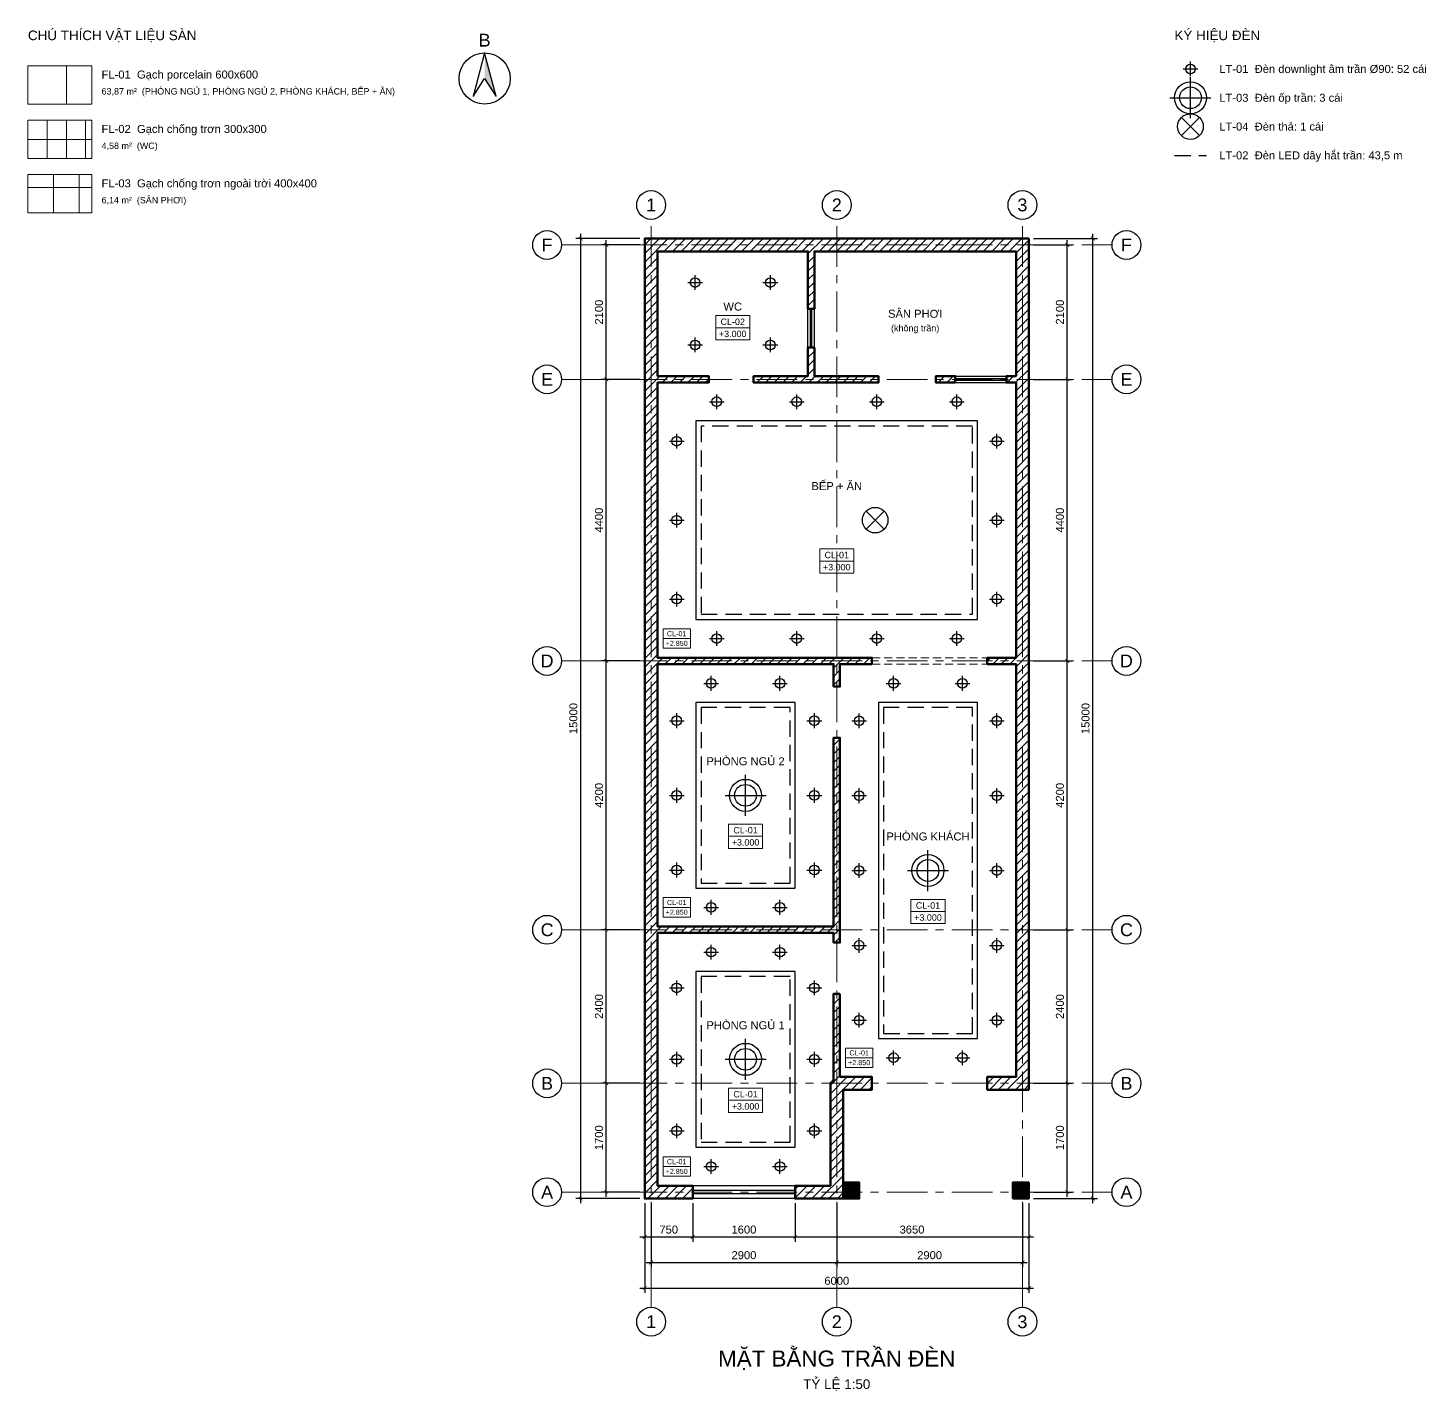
# Model space of a CAD drawing. Header units: millimetres. Extents: x -3500 to 198005, y -63125 to 18900.
# Drawn here: x 101313 to 123152, y -3008 to 18291 of the extents above; entities that cross this region are included whole.
import ezdxf
from ezdxf.enums import TextEntityAlignment as Align

# ---------------------------------------------------------------- set-up
doc = ezdxf.new("R2010")
doc.units = ezdxf.units.MM
doc.header["$LTSCALE"] = 40
for name, pattern in [('CENTER', [50.8, 31.75, -6.35, 6.35, -6.35]), ('DASHED', [19.05, 12.7, -6.35]), ('HIDDEN', [9.525, 6.35, -3.175])]:
    doc.linetypes.add(name, pattern=pattern)
for name, color, linetype, lineweight in [('A-ANNO-DIMS', 1, 'Continuous', 18), ('A-ANNO-NOTE', 7, 'Continuous', 18), ('A-ANNO-ROOM', 7, 'Continuous', 25), ('A-ANNO-SYMB', 7, 'Continuous', 25), ('A-ANNO-TEXT', 7, 'Continuous', 18), ('A-CLNG', 7, 'Continuous', 25), ('A-FLOR-PATT', 8, 'Continuous', 9), ('A-GLAZ', 4, 'Continuous', 25), ('A-OPEN', 8, 'HIDDEN', 18), ('A-WALL', 7, 'Continuous', 50), ('A-WALL-PATT', 8, 'Continuous', 9), ('E-LITE', 2, 'Continuous', 25), ('E-LITE-STRP', 2, 'DASHED', 25), ('S-COLS', 7, 'Continuous', 50), ('S-COLS-PATT', 8, 'Continuous', 9), ('S-GRID', 1, 'CENTER', 18), ('S-GRID-IDEN', 7, 'Continuous', 25)]:
    doc.layers.add(name, color=color, linetype=linetype, lineweight=lineweight)
doc.styles.add('MCP-ARIAL', font='arial.ttf')
doc.dimstyles.new('MCP-1-50', dxfattribs={"dimscale": 50, "dimtxt": 2.5, "dimasz": 1.2, "dimexe": 1.5, "dimexo": 1.5, "dimgap": 1, "dimtad": 1, "dimdec": 0, "dimdsep": 46, "dimtxsty": 'MCP-ARIAL', "dimblk": 'ARCHTICK', "dimblk1": 'ARCHTICK', "dimblk2": 'ARCHTICK', "dimcen": 0.09, "dimdle": 1.5, "dimclrd": 256, "dimclre": 256, "dimclrt": 256, "dimadec": 0, "dimazin": 0, "dimtfac": 1, "dimtdec": 4, "dimtmove": 2, "dimatfit": 3, "dimfxl": 1, "dimtolj": 1, "dimtzin": 0, "dimarcsym": 0})

# ---------------------------------------------------------------- blocks, each defined once
blk = doc.blocks.new('_ArchTick')
at = {"color": 0, "linetype": 'ByBlock', "const_width": 0.15}
blk.add_lwpolyline([(-0.5, -0.5), (0.5, 0.5)], dxfattribs=at)
blk = doc.blocks.new('*D126')
at = {"layer": 'A-ANNO-DIMS', "lineweight": -2, "transparency": 16777216}
for p, q in [((110947, -75), (110947, -675)), ((111697, -75), (111697, -675)), ((110872, -600), (111772, -600))]:
    blk.add_line(p, q, dxfattribs=at)
at = {"layer": 'Defpoints', "color": 0, "transparency": 16777216}
for p in [(110947, 0), (111697, 0), (111697, -600)]:
    blk.add_point(p, dxfattribs=at)
at = {"layer": 'A-ANNO-DIMS', "lineweight": -2, "transparency": 16777216, "xscale": 60, "yscale": 60, "zscale": 60, "rotation": 180}
blk.add_blockref('_ArchTick', (110947, -600), dxfattribs=at)
at = {"layer": 'A-ANNO-DIMS', "lineweight": -2, "transparency": 16777216, "xscale": 60, "yscale": 60, "zscale": 60}
blk.add_blockref('_ArchTick', (111697, -600), dxfattribs=at)
at = {"layer": 'A-ANNO-DIMS', "transparency": 16777216, "insert": (111322, -486), "char_height": 125, "attachment_point": 5, "style": 'MCP-ARIAL'}
blk.add_mtext('\\A1;750', dxfattribs=at)
blk = doc.blocks.new('*D127')
at = {"layer": 'A-ANNO-DIMS', "lineweight": -2, "transparency": 16777216}
for p, q in [((111697, -75), (111697, -675)), ((113297, -75), (113297, -675)), ((111622, -600), (113372, -600))]:
    blk.add_line(p, q, dxfattribs=at)
at = {"layer": 'Defpoints', "color": 0, "transparency": 16777216}
for p in [(111697, 0), (113297, 0), (113297, -600)]:
    blk.add_point(p, dxfattribs=at)
at = {"layer": 'A-ANNO-DIMS', "lineweight": -2, "transparency": 16777216, "xscale": 60, "yscale": 60, "zscale": 60, "rotation": 180}
blk.add_blockref('_ArchTick', (111697, -600), dxfattribs=at)
at = {"layer": 'A-ANNO-DIMS', "lineweight": -2, "transparency": 16777216, "xscale": 60, "yscale": 60, "zscale": 60}
blk.add_blockref('_ArchTick', (113297, -600), dxfattribs=at)
at = {"layer": 'A-ANNO-DIMS', "transparency": 16777216, "insert": (112497, -486), "char_height": 125, "attachment_point": 5, "style": 'MCP-ARIAL'}
blk.add_mtext('\\A1;1600', dxfattribs=at)
blk = doc.blocks.new('*D128')
at = {"layer": 'A-ANNO-DIMS', "lineweight": -2, "transparency": 16777216}
for p, q in [((113297, -75), (113297, -675)), ((116947, -75), (116947, -675)), ((113222, -600), (117022, -600))]:
    blk.add_line(p, q, dxfattribs=at)
at = {"layer": 'Defpoints', "color": 0, "transparency": 16777216}
for p in [(113297, 0), (116947, 0), (116947, -600)]:
    blk.add_point(p, dxfattribs=at)
at = {"layer": 'A-ANNO-DIMS', "lineweight": -2, "transparency": 16777216, "xscale": 60, "yscale": 60, "zscale": 60, "rotation": 180}
blk.add_blockref('_ArchTick', (113297, -600), dxfattribs=at)
at = {"layer": 'A-ANNO-DIMS', "lineweight": -2, "transparency": 16777216, "xscale": 60, "yscale": 60, "zscale": 60}
blk.add_blockref('_ArchTick', (116947, -600), dxfattribs=at)
at = {"layer": 'A-ANNO-DIMS', "transparency": 16777216, "insert": (115122, -486), "char_height": 125, "attachment_point": 5, "style": 'MCP-ARIAL'}
blk.add_mtext('\\A1;3650', dxfattribs=at)
blk = doc.blocks.new('*D129')
at = {"layer": 'A-ANNO-DIMS', "lineweight": -2, "transparency": 16777216}
for p, q in [((111047, -75), (111047, -1075)), ((113947, -75), (113947, -1075)), ((110972, -1000), (114022, -1000))]:
    blk.add_line(p, q, dxfattribs=at)
at = {"layer": 'Defpoints', "color": 0, "transparency": 16777216}
for p in [(111047, 0), (113947, 0), (113947, -1000)]:
    blk.add_point(p, dxfattribs=at)
at = {"layer": 'A-ANNO-DIMS', "lineweight": -2, "transparency": 16777216, "xscale": 60, "yscale": 60, "zscale": 60, "rotation": 180}
blk.add_blockref('_ArchTick', (111047, -1000), dxfattribs=at)
at = {"layer": 'A-ANNO-DIMS', "lineweight": -2, "transparency": 16777216, "xscale": 60, "yscale": 60, "zscale": 60}
blk.add_blockref('_ArchTick', (113947, -1000), dxfattribs=at)
at = {"layer": 'A-ANNO-DIMS', "transparency": 16777216, "insert": (112497, -886), "char_height": 125, "attachment_point": 5, "style": 'MCP-ARIAL'}
blk.add_mtext('\\A1;2900', dxfattribs=at)
blk = doc.blocks.new('*D130')
at = {"layer": 'A-ANNO-DIMS', "lineweight": -2, "transparency": 16777216}
for p, q in [((113947, -75), (113947, -1075)), ((116847, -75), (116847, -1075)), ((113872, -1000), (116922, -1000))]:
    blk.add_line(p, q, dxfattribs=at)
at = {"layer": 'Defpoints', "color": 0, "transparency": 16777216}
for p in [(113947, 0), (116847, 0), (116847, -1000)]:
    blk.add_point(p, dxfattribs=at)
at = {"layer": 'A-ANNO-DIMS', "lineweight": -2, "transparency": 16777216, "xscale": 60, "yscale": 60, "zscale": 60, "rotation": 180}
blk.add_blockref('_ArchTick', (113947, -1000), dxfattribs=at)
at = {"layer": 'A-ANNO-DIMS', "lineweight": -2, "transparency": 16777216, "xscale": 60, "yscale": 60, "zscale": 60}
blk.add_blockref('_ArchTick', (116847, -1000), dxfattribs=at)
at = {"layer": 'A-ANNO-DIMS', "transparency": 16777216, "insert": (115397, -886), "char_height": 125, "attachment_point": 5, "style": 'MCP-ARIAL'}
blk.add_mtext('\\A1;2900', dxfattribs=at)
blk = doc.blocks.new('*D131')
at = {"layer": 'A-ANNO-DIMS', "lineweight": -2, "transparency": 16777216}
for p, q in [((110947, -75), (110947, -1475)), ((116947, -75), (116947, -1475)), ((110872, -1400), (117022, -1400))]:
    blk.add_line(p, q, dxfattribs=at)
at = {"layer": 'Defpoints', "color": 0, "transparency": 16777216}
for p in [(110947, 0), (116947, 0), (116947, -1400)]:
    blk.add_point(p, dxfattribs=at)
at = {"layer": 'A-ANNO-DIMS', "lineweight": -2, "transparency": 16777216, "xscale": 60, "yscale": 60, "zscale": 60, "rotation": 180}
blk.add_blockref('_ArchTick', (110947, -1400), dxfattribs=at)
at = {"layer": 'A-ANNO-DIMS', "lineweight": -2, "transparency": 16777216, "xscale": 60, "yscale": 60, "zscale": 60}
blk.add_blockref('_ArchTick', (116947, -1400), dxfattribs=at)
at = {"layer": 'A-ANNO-DIMS', "transparency": 16777216, "insert": (113947, -1286), "char_height": 125, "attachment_point": 5, "style": 'MCP-ARIAL'}
blk.add_mtext('\\A1;6000', dxfattribs=at)
blk = doc.blocks.new('*D132')
at = {"layer": 'A-ANNO-DIMS', "lineweight": -2, "transparency": 16777216}
for p, q in [((110872, 1800), (110272, 1800)), ((110347, 25), (110347, 1875)), ((110872, 100), (110272, 100))]:
    blk.add_line(p, q, dxfattribs=at)
at = {"layer": 'Defpoints', "color": 0, "transparency": 16777216}
for p in [(110347, 1800), (110947, 1800), (110947, 100)]:
    blk.add_point(p, dxfattribs=at)
at = {"layer": 'A-ANNO-DIMS', "lineweight": -2, "transparency": 16777216, "xscale": 60, "yscale": 60, "zscale": 60}
for p, rotation in [((110347, 1800), 90), ((110347, 100), 270)]:
    blk.add_blockref('_ArchTick', p, dxfattribs=dict(at, rotation=rotation))
at = {"layer": 'A-ANNO-DIMS', "transparency": 16777216, "insert": (110233, 950), "char_height": 125, "attachment_point": 5, "rotation": 90, "style": 'MCP-ARIAL'}
blk.add_mtext('\\A1;1700', dxfattribs=at)
blk = doc.blocks.new('*D133')
at = {"layer": 'A-ANNO-DIMS', "lineweight": -2, "transparency": 16777216}
for p, q in [((110872, 4200), (110272, 4200)), ((110347, 1725), (110347, 4275)), ((110872, 1800), (110272, 1800))]:
    blk.add_line(p, q, dxfattribs=at)
at = {"layer": 'Defpoints', "color": 0, "transparency": 16777216}
for p in [(110347, 4200), (110947, 4200), (110947, 1800)]:
    blk.add_point(p, dxfattribs=at)
at = {"layer": 'A-ANNO-DIMS', "lineweight": -2, "transparency": 16777216, "xscale": 60, "yscale": 60, "zscale": 60}
for p, rotation in [((110347, 4200), 90), ((110347, 1800), 270)]:
    blk.add_blockref('_ArchTick', p, dxfattribs=dict(at, rotation=rotation))
at = {"layer": 'A-ANNO-DIMS', "transparency": 16777216, "insert": (110233, 3000), "char_height": 125, "attachment_point": 5, "rotation": 90, "style": 'MCP-ARIAL'}
blk.add_mtext('\\A1;2400', dxfattribs=at)
blk = doc.blocks.new('*D134')
at = {"layer": 'A-ANNO-DIMS', "lineweight": -2, "transparency": 16777216}
for p, q in [((110872, 8400), (110272, 8400)), ((110347, 4125), (110347, 8475)), ((110872, 4200), (110272, 4200))]:
    blk.add_line(p, q, dxfattribs=at)
at = {"layer": 'Defpoints', "color": 0, "transparency": 16777216}
for p in [(110347, 8400), (110947, 8400), (110947, 4200)]:
    blk.add_point(p, dxfattribs=at)
at = {"layer": 'A-ANNO-DIMS', "lineweight": -2, "transparency": 16777216, "xscale": 60, "yscale": 60, "zscale": 60}
for p, rotation in [((110347, 8400), 90), ((110347, 4200), 270)]:
    blk.add_blockref('_ArchTick', p, dxfattribs=dict(at, rotation=rotation))
at = {"layer": 'A-ANNO-DIMS', "transparency": 16777216, "insert": (110233, 6300), "char_height": 125, "attachment_point": 5, "rotation": 90, "style": 'MCP-ARIAL'}
blk.add_mtext('\\A1;4200', dxfattribs=at)
blk = doc.blocks.new('*D135')
at = {"layer": 'A-ANNO-DIMS', "lineweight": -2, "transparency": 16777216}
for p, q in [((110872, 12800), (110272, 12800)), ((110347, 8325), (110347, 12875)), ((110872, 8400), (110272, 8400))]:
    blk.add_line(p, q, dxfattribs=at)
at = {"layer": 'Defpoints', "color": 0, "transparency": 16777216}
for p in [(110347, 12800), (110947, 12800), (110947, 8400)]:
    blk.add_point(p, dxfattribs=at)
at = {"layer": 'A-ANNO-DIMS', "lineweight": -2, "transparency": 16777216, "xscale": 60, "yscale": 60, "zscale": 60}
for p, rotation in [((110347, 12800), 90), ((110347, 8400), 270)]:
    blk.add_blockref('_ArchTick', p, dxfattribs=dict(at, rotation=rotation))
at = {"layer": 'A-ANNO-DIMS', "transparency": 16777216, "insert": (110233, 10600), "char_height": 125, "attachment_point": 5, "rotation": 90, "style": 'MCP-ARIAL'}
blk.add_mtext('\\A1;4400', dxfattribs=at)
blk = doc.blocks.new('*D136')
at = {"layer": 'A-ANNO-DIMS', "lineweight": -2, "transparency": 16777216}
for p, q in [((110872, 14900), (110272, 14900)), ((110347, 12725), (110347, 14975)), ((110872, 12800), (110272, 12800))]:
    blk.add_line(p, q, dxfattribs=at)
at = {"layer": 'Defpoints', "color": 0, "transparency": 16777216}
for p in [(110347, 14900), (110947, 14900), (110947, 12800)]:
    blk.add_point(p, dxfattribs=at)
at = {"layer": 'A-ANNO-DIMS', "lineweight": -2, "transparency": 16777216, "xscale": 60, "yscale": 60, "zscale": 60}
for p, rotation in [((110347, 14900), 90), ((110347, 12800), 270)]:
    blk.add_blockref('_ArchTick', p, dxfattribs=dict(at, rotation=rotation))
at = {"layer": 'A-ANNO-DIMS', "transparency": 16777216, "insert": (110233, 13850), "char_height": 125, "attachment_point": 5, "rotation": 90, "style": 'MCP-ARIAL'}
blk.add_mtext('\\A1;2100', dxfattribs=at)
blk = doc.blocks.new('*D137')
at = {"layer": 'A-ANNO-DIMS', "lineweight": -2, "transparency": 16777216}
for p, q in [((109947, -75), (109947, 15075)), ((110872, 15000), (109872, 15000)), ((110872, 0), (109872, 0))]:
    blk.add_line(p, q, dxfattribs=at)
at = {"layer": 'Defpoints', "color": 0, "transparency": 16777216}
for p in [(109947, 15000), (110947, 15000), (110947, 0)]:
    blk.add_point(p, dxfattribs=at)
at = {"layer": 'A-ANNO-DIMS', "lineweight": -2, "transparency": 16777216, "xscale": 60, "yscale": 60, "zscale": 60}
for p, rotation in [((109947, 15000), 90), ((109947, 0), 270)]:
    blk.add_blockref('_ArchTick', p, dxfattribs=dict(at, rotation=rotation))
at = {"layer": 'A-ANNO-DIMS', "transparency": 16777216, "insert": (109833, 7500), "char_height": 125, "attachment_point": 5, "rotation": 90, "style": 'MCP-ARIAL'}
blk.add_mtext('\\A1;15000', dxfattribs=at)
blk = doc.blocks.new('*D138')
at = {"layer": 'A-ANNO-DIMS', "lineweight": -2, "transparency": 16777216}
for p, q in [((117022, 1800), (117622, 1800)), ((117547, 25), (117547, 1875)), ((117022, 100), (117622, 100))]:
    blk.add_line(p, q, dxfattribs=at)
at = {"layer": 'Defpoints', "color": 0, "transparency": 16777216}
for p in [(116947, 1800), (117547, 1800), (116947, 100)]:
    blk.add_point(p, dxfattribs=at)
at = {"layer": 'A-ANNO-DIMS', "lineweight": -2, "transparency": 16777216, "xscale": 60, "yscale": 60, "zscale": 60}
for p, rotation in [((117547, 1800), 90), ((117547, 100), 270)]:
    blk.add_blockref('_ArchTick', p, dxfattribs=dict(at, rotation=rotation))
at = {"layer": 'A-ANNO-DIMS', "transparency": 16777216, "insert": (117433, 950), "char_height": 125, "attachment_point": 5, "rotation": 90, "style": 'MCP-ARIAL'}
blk.add_mtext('\\A1;1700', dxfattribs=at)
blk = doc.blocks.new('*D139')
at = {"layer": 'A-ANNO-DIMS', "lineweight": -2, "transparency": 16777216}
for p, q in [((117022, 4200), (117622, 4200)), ((117547, 1725), (117547, 4275)), ((117022, 1800), (117622, 1800))]:
    blk.add_line(p, q, dxfattribs=at)
at = {"layer": 'Defpoints', "color": 0, "transparency": 16777216}
for p in [(116947, 4200), (117547, 4200), (116947, 1800)]:
    blk.add_point(p, dxfattribs=at)
at = {"layer": 'A-ANNO-DIMS', "lineweight": -2, "transparency": 16777216, "xscale": 60, "yscale": 60, "zscale": 60}
for p, rotation in [((117547, 4200), 90), ((117547, 1800), 270)]:
    blk.add_blockref('_ArchTick', p, dxfattribs=dict(at, rotation=rotation))
at = {"layer": 'A-ANNO-DIMS', "transparency": 16777216, "insert": (117433, 3000), "char_height": 125, "attachment_point": 5, "rotation": 90, "style": 'MCP-ARIAL'}
blk.add_mtext('\\A1;2400', dxfattribs=at)
blk = doc.blocks.new('*D140')
at = {"layer": 'A-ANNO-DIMS', "lineweight": -2, "transparency": 16777216}
for p, q in [((117022, 8400), (117622, 8400)), ((117547, 4125), (117547, 8475)), ((117022, 4200), (117622, 4200))]:
    blk.add_line(p, q, dxfattribs=at)
at = {"layer": 'Defpoints', "color": 0, "transparency": 16777216}
for p in [(116947, 8400), (117547, 8400), (116947, 4200)]:
    blk.add_point(p, dxfattribs=at)
at = {"layer": 'A-ANNO-DIMS', "lineweight": -2, "transparency": 16777216, "xscale": 60, "yscale": 60, "zscale": 60}
for p, rotation in [((117547, 8400), 90), ((117547, 4200), 270)]:
    blk.add_blockref('_ArchTick', p, dxfattribs=dict(at, rotation=rotation))
at = {"layer": 'A-ANNO-DIMS', "transparency": 16777216, "insert": (117433, 6300), "char_height": 125, "attachment_point": 5, "rotation": 90, "style": 'MCP-ARIAL'}
blk.add_mtext('\\A1;4200', dxfattribs=at)
blk = doc.blocks.new('*D141')
at = {"layer": 'A-ANNO-DIMS', "lineweight": -2, "transparency": 16777216}
for p, q in [((117022, 12800), (117622, 12800)), ((117547, 8325), (117547, 12875)), ((117022, 8400), (117622, 8400))]:
    blk.add_line(p, q, dxfattribs=at)
at = {"layer": 'Defpoints', "color": 0, "transparency": 16777216}
for p in [(116947, 12800), (117547, 12800), (116947, 8400)]:
    blk.add_point(p, dxfattribs=at)
at = {"layer": 'A-ANNO-DIMS', "lineweight": -2, "transparency": 16777216, "xscale": 60, "yscale": 60, "zscale": 60}
for p, rotation in [((117547, 12800), 90), ((117547, 8400), 270)]:
    blk.add_blockref('_ArchTick', p, dxfattribs=dict(at, rotation=rotation))
at = {"layer": 'A-ANNO-DIMS', "transparency": 16777216, "insert": (117433, 10600), "char_height": 125, "attachment_point": 5, "rotation": 90, "style": 'MCP-ARIAL'}
blk.add_mtext('\\A1;4400', dxfattribs=at)
blk = doc.blocks.new('*D142')
at = {"layer": 'A-ANNO-DIMS', "lineweight": -2, "transparency": 16777216}
for p, q in [((117022, 14900), (117622, 14900)), ((117547, 12725), (117547, 14975)), ((117022, 12800), (117622, 12800))]:
    blk.add_line(p, q, dxfattribs=at)
at = {"layer": 'Defpoints', "color": 0, "transparency": 16777216}
for p in [(116947, 14900), (117547, 14900), (116947, 12800)]:
    blk.add_point(p, dxfattribs=at)
at = {"layer": 'A-ANNO-DIMS', "lineweight": -2, "transparency": 16777216, "xscale": 60, "yscale": 60, "zscale": 60}
for p, rotation in [((117547, 14900), 90), ((117547, 12800), 270)]:
    blk.add_blockref('_ArchTick', p, dxfattribs=dict(at, rotation=rotation))
at = {"layer": 'A-ANNO-DIMS', "transparency": 16777216, "insert": (117433, 13850), "char_height": 125, "attachment_point": 5, "rotation": 90, "style": 'MCP-ARIAL'}
blk.add_mtext('\\A1;2100', dxfattribs=at)
blk = doc.blocks.new('*D143')
at = {"layer": 'A-ANNO-DIMS', "lineweight": -2, "transparency": 16777216}
for p, q in [((117947, -75), (117947, 15075)), ((117022, 15000), (118022, 15000)), ((117022, 0), (118022, 0))]:
    blk.add_line(p, q, dxfattribs=at)
at = {"layer": 'Defpoints', "color": 0, "transparency": 16777216}
for p in [(116947, 15000), (117947, 15000), (116947, 0)]:
    blk.add_point(p, dxfattribs=at)
at = {"layer": 'A-ANNO-DIMS', "lineweight": -2, "transparency": 16777216, "xscale": 60, "yscale": 60, "zscale": 60}
for p, rotation in [((117947, 15000), 90), ((117947, 0), 270)]:
    blk.add_blockref('_ArchTick', p, dxfattribs=dict(at, rotation=rotation))
at = {"layer": 'A-ANNO-DIMS', "transparency": 16777216, "insert": (117833, 7500), "char_height": 125, "attachment_point": 5, "rotation": 90, "style": 'MCP-ARIAL'}
blk.add_mtext('\\A1;15000', dxfattribs=at)

msp = doc.modelspace()

# ---------------------------------------------------------------- hatches: boundary and pattern name
at = {"layer": 'A-ANNO-SYMB'}
msp.add_hatch(color=256, dxfattribs=at).paths.add_polyline_path([(108446.764, 17900), (108446.764, 17500), (108626.764, 17220)], flags=16)
at = {"layer": 'A-WALL-PATT'}
h = msp.add_hatch(dxfattribs=at)
h.set_pattern_fill('ANSI31', color=256, scale=30, style=0)
h.paths.add_polyline_path([(113996.764, 3200), (113896.764, 3200), (113896.764, 1850), (113846.764, 1800), (113846.764, 200), (113296.764, 200), (113296.764, 0), (114046.764, 0), (114046.764, 1700), (114496.764, 1700), (114496.764, 1900), (113996.764, 1900)], flags=16)
h.paths.add_polyline_path([(115796.764, 12750), (115796.764, 12850), (115496.764, 12850), (115496.764, 12750)], flags=16)
h.paths.add_polyline_path([(113596.764, 13300), (113496.764, 13300), (113496.764, 12850), (112646.764, 12850), (112646.764, 12750), (114596.764, 12750), (114596.764, 12850), (113596.764, 12850)], flags=16)
h.paths.add_polyline_path([(113496.764, 13900), (113596.764, 13900), (113596.764, 14800), (116746.764, 14800), (116746.764, 12850), (116596.764, 12850), (116596.764, 12750), (116746.764, 12750), (116746.764, 8450), (116296.764, 8450), (116296.764, 8350), (116746.764, 8350), (116746.764, 1900), (116296.764, 1900), (116296.764, 1700), (116946.764, 1700), (116946.764, 15000), (110946.764, 15000), (110946.764, 0), (111696.764, 0), (111696.764, 200), (111146.764, 200), (111146.764, 4150), (113896.764, 4150), (113896.764, 4000), (113996.764, 4000), (113996.764, 7200), (113896.764, 7200), (113896.764, 4250), (111146.764, 4250), (111146.764, 8350), (113896.764, 8350), (113896.764, 8000), (113996.764, 8000), (113996.764, 8350), (114496.764, 8350), (114496.764, 8450), (111146.764, 8450), (111146.764, 12750), (111946.764, 12750), (111946.764, 12850), (111146.764, 12850), (111146.764, 14800), (113496.764, 14800)], flags=16)
at = {"layer": 'S-COLS-PATT'}
for points in [[(114046.764, 0), (114296.764, 0), (114296.764, 250), (114046.764, 250)], [(116696.764, 0), (116946.764, 0), (116946.764, 250), (116696.764, 250)]]:
    msp.add_hatch(color=256, dxfattribs=at).paths.add_polyline_path(points, flags=16)

# ---------------------------------------------------------------- linework, layer by layer
at = {"layer": 'A-ANNO-NOTE'}
for p, q in [((112055.76, 13605), (112587.76, 13605)), ((113680.76, 9960), (114212.76, 9960)), ((111233.96, 8750), (111659.56, 8750)), ((112255.76, 5660), (112787.76, 5660)), ((111233.96, 4550), (111659.56, 4550)), ((115105.76, 4485), (115637.76, 4485)), ((114083.96, 2200), (114509.56, 2200)), ((112255.76, 1535), (112787.76, 1535)), ((111233.96, 500), (111659.56, 500))]:
    msp.add_line(p, q, dxfattribs=at)
for points in [[(101312.93, 17100), (102312.93, 17100), (102312.93, 17700), (101312.93, 17700)], [(101312.93, 16250), (102312.93, 16250), (102312.93, 16850), (101312.93, 16850)], [(101312.93, 15400), (102312.93, 15400), (102312.93, 16000), (101312.93, 16000)], [(112055.76, 13415), (112587.76, 13415), (112587.76, 13795), (112055.76, 13795)], [(113680.76, 9770), (114212.76, 9770), (114212.76, 10150), (113680.76, 10150)], [(111233.96, 8598), (111659.56, 8598), (111659.56, 8902), (111233.96, 8902)], [(112255.76, 5470), (112787.76, 5470), (112787.76, 5850), (112255.76, 5850)], [(111233.96, 4398), (111659.56, 4398), (111659.56, 4702), (111233.96, 4702)], [(115105.76, 4295), (115637.76, 4295), (115637.76, 4675), (115105.76, 4675)], [(114083.96, 2048), (114509.56, 2048), (114509.56, 2352), (114083.96, 2352)], [(112255.76, 1345), (112787.76, 1345), (112787.76, 1725), (112255.76, 1725)], [(111233.96, 348), (111659.56, 348), (111659.56, 652), (111233.96, 652)]]:
    msp.add_lwpolyline(points, close=True, dxfattribs=at)
at = {"layer": 'A-ANNO-SYMB'}
msp.add_lwpolyline([(108446.764, 17900), (108266.764, 17220), (108446.764, 17500), (108626.764, 17220)], close=True, dxfattribs=at)
msp.add_circle((108446.764, 17500), 400, dxfattribs=at)
at = {"layer": 'A-CLNG'}
for points in [[(111746.76, 12150), (111746.76, 9050), (116146.76, 9050), (116146.76, 12150)], [(111746.76, 7750), (111746.76, 4850), (113296.76, 4850), (113296.76, 7750)], [(116146.76, 7750), (114596.76, 7750), (114596.76, 2500), (116146.76, 2500)], [(113296.76, 800), (113296.76, 3550), (111746.76, 3550), (111746.76, 800)]]:
    msp.add_lwpolyline(points, close=True, dxfattribs=at)
at = {"layer": 'A-FLOR-PATT'}
for p, q in [((101312.93, 17100), (101312.93, 17700)), ((101912.93, 17100), (101912.93, 17700)), ((101312.93, 17100), (102312.93, 17100)), ((101312.93, 16250), (101312.93, 16850)), ((101612.93, 16250), (101612.93, 16850)), ((101912.93, 16250), (101912.93, 16850)), ((102212.93, 16250), (102212.93, 16850)), ((101312.93, 16550), (102312.93, 16550)), ((101312.93, 16250), (102312.93, 16250)), ((101312.93, 15400), (101312.93, 16000)), ((101712.93, 15400), (101712.93, 16000)), ((102112.93, 15400), (102112.93, 16000)), ((101312.93, 15800), (102312.93, 15800)), ((101312.93, 15400), (102312.93, 15400))]:
    msp.add_line(p, q, dxfattribs=at)
at = {"layer": 'A-GLAZ'}
for p, q in [((113496.764, 13300), (113496.764, 13900)), ((113534.264, 13300), (113534.264, 13900)), ((113559.264, 13300), (113559.264, 13900)), ((113596.764, 13300), (113596.764, 13900)), ((115796.764, 12850), (116596.764, 12850)), ((115796.764, 12812.5), (116596.764, 12812.5)), ((115796.764, 12787.5), (116596.764, 12787.5)), ((115796.764, 12750), (116596.764, 12750)), ((113296.764, 200), (111696.764, 200)), ((113296.764, 125), (111696.764, 125)), ((113296.764, 75), (111696.764, 75)), ((113296.764, 0), (111696.764, 0))]:
    msp.add_line(p, q, dxfattribs=at)
at = {"layer": 'A-OPEN', "ltscale": 0.5}
for p, q in [((114496.764, 8450), (116296.764, 8450)), ((114496.764, 8350), (116296.764, 8350))]:
    msp.add_line(p, q, dxfattribs=at)
at = {"layer": 'A-WALL'}
for points in [[(113496.764, 13900), (113596.764, 13900), (113596.764, 14800), (116746.764, 14800), (116746.764, 12850), (116596.764, 12850), (116596.764, 12750), (116746.764, 12750), (116746.764, 8450), (116296.764, 8450), (116296.764, 8350), (116746.764, 8350), (116746.764, 1900), (116296.764, 1900), (116296.764, 1700), (116946.764, 1700), (116946.764, 15000), (110946.764, 15000), (110946.764, 0), (111696.764, 0), (111696.764, 200), (111146.764, 200), (111146.764, 4150), (113896.764, 4150), (113896.764, 4000), (113996.764, 4000), (113996.764, 7200), (113896.764, 7200), (113896.764, 4250), (111146.764, 4250), (111146.764, 8350), (113896.764, 8350), (113896.764, 8000), (113996.764, 8000), (113996.764, 8350), (114496.764, 8350), (114496.764, 8450), (111146.764, 8450), (111146.764, 12750), (111946.764, 12750), (111946.764, 12850), (111146.764, 12850), (111146.764, 14800), (113496.764, 14800)], [(113596.764, 13300), (113496.764, 13300), (113496.764, 12850), (112646.764, 12850), (112646.764, 12750), (114596.764, 12750), (114596.764, 12850), (113596.764, 12850)], [(115796.764, 12750), (115796.764, 12850), (115496.764, 12850), (115496.764, 12750)], [(113996.764, 3200), (113896.764, 3200), (113896.764, 1850), (113846.764, 1800), (113846.764, 200), (113296.764, 200), (113296.764, 0), (114046.764, 0), (114046.764, 1700), (114496.764, 1700), (114496.764, 1900), (113996.764, 1900)]]:
    msp.add_lwpolyline(points, close=True, dxfattribs=at)
at = {"layer": 'E-LITE'}
for p, q in [((119471.76, 17535), (119471.76, 17765)), ((119356.76, 17650), (119586.76, 17650)), ((119471.76, 16880), (119471.76, 17520)), ((119151.76, 17200), (119791.76, 17200)), ((119330.34, 16608.58), (119613.19, 16891.42)), ((119330.34, 16891.42), (119613.19, 16608.58)), ((111734.26, 14197.5), (111734.26, 14427.5)), ((112909.26, 14197.5), (112909.26, 14427.5)), ((111619.26, 14312.5), (111849.26, 14312.5)), ((112794.26, 14312.5), (113024.26, 14312.5)), ((111619.26, 13337.5), (111849.26, 13337.5)), ((111734.26, 13222.5), (111734.26, 13452.5)), ((112794.26, 13337.5), (113024.26, 13337.5)), ((112909.26, 13222.5), (112909.26, 13452.5)), ((111956.76, 12450), (112186.76, 12450)), ((112071.76, 12335), (112071.76, 12565)), ((113206.76, 12450), (113436.76, 12450)), ((113321.76, 12335), (113321.76, 12565)), ((114456.76, 12450), (114686.76, 12450)), ((114571.76, 12335), (114571.76, 12565)), ((115706.76, 12450), (115936.76, 12450)), ((115821.76, 12335), (115821.76, 12565)), ((111331.76, 11833.33), (111561.76, 11833.33)), ((111446.76, 11718.33), (111446.76, 11948.33)), ((116331.76, 11833.33), (116561.76, 11833.33)), ((116446.76, 11718.33), (116446.76, 11948.33)), ((111446.76, 10485), (111446.76, 10715)), ((114405.34, 10458.58), (114688.19, 10741.42)), ((114405.34, 10741.42), (114688.19, 10458.58)), ((116446.76, 10485), (116446.76, 10715)), ((111331.76, 10600), (111561.76, 10600)), ((116331.76, 10600), (116561.76, 10600)), ((111446.76, 9251.67), (111446.76, 9481.67)), ((116446.76, 9251.67), (116446.76, 9481.67)), ((111331.76, 9366.67), (111561.76, 9366.67)), ((116331.76, 9366.67), (116561.76, 9366.67)), ((111956.76, 8750), (112186.76, 8750)), ((112071.76, 8635), (112071.76, 8865)), ((113206.76, 8750), (113436.76, 8750)), ((113321.76, 8635), (113321.76, 8865)), ((114456.76, 8750), (114686.76, 8750)), ((114571.76, 8635), (114571.76, 8865)), ((115706.76, 8750), (115936.76, 8750)), ((115821.76, 8635), (115821.76, 8865)), ((111984.26, 7935), (111984.26, 8165)), ((113059.26, 7935), (113059.26, 8165)), ((114834.26, 7935), (114834.26, 8165)), ((115909.26, 7935), (115909.26, 8165)), ((111869.26, 8050), (112099.26, 8050)), ((112944.26, 8050), (113174.26, 8050)), ((114719.26, 8050), (114949.26, 8050)), ((115794.26, 8050), (116024.26, 8050)), ((111331.76, 7466.67), (111561.76, 7466.67)), ((111446.76, 7351.67), (111446.76, 7581.67)), ((113481.76, 7466.67), (113711.76, 7466.67)), ((113596.76, 7351.67), (113596.76, 7581.67)), ((114181.76, 7465), (114411.76, 7465)), ((114296.76, 7350), (114296.76, 7580)), ((116331.76, 7465), (116561.76, 7465)), ((116446.76, 7350), (116446.76, 7580)), ((112521.76, 5980), (112521.76, 6620)), ((111446.76, 6185), (111446.76, 6415)), ((113596.76, 6185), (113596.76, 6415)), ((114296.76, 6180), (114296.76, 6410)), ((116446.76, 6180), (116446.76, 6410)), ((111331.76, 6300), (111561.76, 6300)), ((112201.76, 6300), (112841.76, 6300)), ((113481.76, 6300), (113711.76, 6300)), ((114181.76, 6295), (114411.76, 6295)), ((116331.76, 6295), (116561.76, 6295)), ((111446.76, 5018.33), (111446.76, 5248.33)), ((113596.76, 5018.33), (113596.76, 5248.33)), ((115371.76, 4805), (115371.76, 5445)), ((111331.76, 5133.33), (111561.76, 5133.33)), ((113481.76, 5133.33), (113711.76, 5133.33)), ((114181.76, 5125), (114411.76, 5125)), ((114296.76, 5010), (114296.76, 5240)), ((115051.76, 5125), (115691.76, 5125)), ((116331.76, 5125), (116561.76, 5125)), ((116446.76, 5010), (116446.76, 5240)), ((111984.26, 4435), (111984.26, 4665)), ((113059.26, 4435), (113059.26, 4665)), ((111869.26, 4550), (112099.26, 4550)), ((112944.26, 4550), (113174.26, 4550)), ((111984.26, 3735), (111984.26, 3965)), ((113059.26, 3735), (113059.26, 3965)), ((114181.76, 3955), (114411.76, 3955)), ((114296.76, 3840), (114296.76, 4070)), ((116331.76, 3955), (116561.76, 3955)), ((116446.76, 3840), (116446.76, 4070)), ((111869.26, 3850), (112099.26, 3850)), ((112944.26, 3850), (113174.26, 3850)), ((111331.76, 3291.67), (111561.76, 3291.67)), ((111446.76, 3176.67), (111446.76, 3406.67)), ((113481.76, 3291.67), (113711.76, 3291.67)), ((113596.76, 3176.67), (113596.76, 3406.67)), ((114296.76, 2670), (114296.76, 2900)), ((116446.76, 2670), (116446.76, 2900)), ((114181.76, 2785), (114411.76, 2785)), ((116331.76, 2785), (116561.76, 2785)), ((112521.76, 1855), (112521.76, 2495)), ((111446.76, 2060), (111446.76, 2290)), ((113596.76, 2060), (113596.76, 2290)), ((114719.26, 2200), (114949.26, 2200)), ((114834.26, 2085), (114834.26, 2315)), ((115794.26, 2200), (116024.26, 2200)), ((115909.26, 2085), (115909.26, 2315)), ((111331.76, 2175), (111561.76, 2175)), ((112201.76, 2175), (112841.76, 2175)), ((113481.76, 2175), (113711.76, 2175)), ((111446.76, 943.33), (111446.76, 1173.33)), ((113596.76, 943.33), (113596.76, 1173.33)), ((111331.76, 1058.33), (111561.76, 1058.33)), ((113481.76, 1058.33), (113711.76, 1058.33)), ((111869.26, 500), (112099.26, 500)), ((111984.26, 385), (111984.26, 615)), ((112944.26, 500), (113174.26, 500)), ((113059.26, 385), (113059.26, 615))]:
    msp.add_line(p, q, dxfattribs=at)
for centre, radius in [((119471.76, 17650), 75), ((119471.76, 17200), 250), ((119471.76, 17200), 170), ((119471.76, 16750), 200), ((111734.26, 14312.5), 75), ((112909.26, 14312.5), 75), ((111734.26, 13337.5), 75), ((112909.26, 13337.5), 75), ((112071.76, 12450), 75), ((113321.76, 12450), 75), ((114571.76, 12450), 75), ((115821.76, 12450), 75), ((111446.76, 11833.33), 75), ((116446.76, 11833.33), 75), ((114546.76, 10600), 200), ((111446.76, 10600), 75), ((116446.76, 10600), 75), ((111446.76, 9366.67), 75), ((116446.76, 9366.67), 75), ((112071.76, 8750), 75), ((113321.76, 8750), 75), ((114571.76, 8750), 75), ((115821.76, 8750), 75), ((111984.26, 8050), 75), ((113059.26, 8050), 75), ((114834.26, 8050), 75), ((115909.26, 8050), 75), ((111446.76, 7466.67), 75), ((113596.76, 7466.67), 75), ((114296.76, 7465), 75), ((116446.76, 7465), 75), ((111446.76, 6300), 75), ((112521.76, 6300), 250), ((112521.76, 6300), 170), ((113596.76, 6300), 75), ((114296.76, 6295), 75), ((116446.76, 6295), 75), ((115371.76, 5125), 250), ((115371.76, 5125), 170), ((111446.76, 5133.33), 75), ((113596.76, 5133.33), 75), ((114296.76, 5125), 75), ((116446.76, 5125), 75), ((111984.26, 4550), 75), ((113059.26, 4550), 75), ((114296.76, 3955), 75), ((116446.76, 3955), 75), ((111984.26, 3850), 75), ((113059.26, 3850), 75), ((111446.76, 3291.67), 75), ((113596.76, 3291.67), 75), ((114296.76, 2785), 75), ((116446.76, 2785), 75), ((112521.76, 2175), 250), ((111446.76, 2175), 75), ((112521.76, 2175), 170), ((113596.76, 2175), 75), ((114834.26, 2200), 75), ((115909.26, 2200), 75), ((111446.76, 1058.33), 75), ((113596.76, 1058.33), 75), ((111984.26, 500), 75), ((113059.26, 500), 75)]:
    msp.add_circle(centre, radius, dxfattribs=at)
at = {"layer": 'E-LITE-STRP', "ltscale": 0.5}
msp.add_line((119221.76, 16300), (119721.76, 16300), dxfattribs=at)
for points in [[(111826.76, 12070), (111826.76, 9130), (116066.76, 9130), (116066.76, 12070)], [(111826.76, 7670), (111826.76, 4930), (113216.76, 4930), (113216.76, 7670)], [(116066.76, 7670), (114676.76, 7670), (114676.76, 2580), (116066.76, 2580)], [(113216.76, 880), (113216.76, 3470), (111826.76, 3470), (111826.76, 880)]]:
    msp.add_lwpolyline(points, close=True, dxfattribs=at)
at = {"layer": 'S-COLS'}
for points in [[(114046.764, 0), (114296.764, 0), (114296.764, 250), (114046.764, 250)], [(116696.764, 0), (116946.764, 0), (116946.764, 250), (116696.764, 250)]]:
    msp.add_lwpolyline(points, close=True, dxfattribs=at)
at = {"layer": 'S-GRID', "ltscale": 0.5}
for p, q in [((111046.764, -1700), (111046.764, 15300)), ((113946.764, -1700), (113946.764, 15300)), ((116846.764, -1700), (116846.764, 15300)), ((109646.764, 14900), (118246.764, 14900)), ((109646.764, 12800), (118246.764, 12800)), ((109646.764, 8400), (118246.764, 8400)), ((109646.764, 4200), (118246.764, 4200)), ((109646.764, 1800), (118246.764, 1800)), ((109646.764, 100), (118246.764, 100))]:
    msp.add_line(p, q, dxfattribs=at)
at = {"layer": 'S-GRID-IDEN'}
for centre in [(111046.764, 15525), (113946.764, 15525), (116846.764, 15525), (109421.764, 14900), (118471.764, 14900), (109421.764, 12800), (118471.764, 12800), (109421.764, 8400), (118471.764, 8400), (109421.764, 4200), (118471.764, 4200), (109421.764, 1800), (118471.764, 1800), (109421.764, 100), (118471.764, 100), (111046.764, -1925), (113946.764, -1925), (116846.764, -1925)]:
    msp.add_circle(centre, 225, dxfattribs=at)

# ---------------------------------------------------------------- texts
at = {"layer": 'A-ANNO-NOTE', "style": 'MCP-ARIAL'}
for s, p in [('LT-01  Đèn downlight âm trần Ø90: 52 cái', (119921.76, 17650)), ('LT-03  Đèn ốp trần: 3 cái', (119921.76, 17200)), ('LT-04  Đèn thả: 1 cái', (119921.76, 16750)), ('LT-02  Đèn LED dây hắt trần: 43,5 m', (119921.76, 16300))]:
    msp.add_text(s, height=125, dxfattribs=at).set_placement(p, align=Align.MIDDLE_LEFT)
for s, height, p in [('FL-01  Gạch porcelain 600x600', 125, (102462.93, 17500)), ('63,87 m²  (PHÒNG NGỦ 1, PHÒNG NGỦ 2, PHÒNG KHÁCH, BẾP + ĂN)', 100, (102462.93, 17250)), ('FL-02  Gạch chống trơn 300x300', 125, (102462.93, 16650)), ('4,58 m²  (WC)', 100, (102462.93, 16400)), ('FL-03  Gạch chống trơn ngoài trời 400x400', 125, (102462.93, 15800)), ('6,14 m²  (SÂN PHƠI)', 100, (102462.93, 15550))]:
    msp.add_text(s, height=height, dxfattribs=at).set_placement(p)
for s, height, p in [('+3.000', 100, (112321.76, 13510)), ('CL-02', 100, (112321.76, 13700)), ('(không trần)', 100, (115171.76, 13600)), ('CL-01', 100, (113946.76, 10055)), ('+3.000', 100, (113946.76, 9865)), ('CL-01', 80, (111446.76, 8826)), ('+2.850', 80, (111446.76, 8674)), ('CL-01', 100, (112521.76, 5755)), ('+3.000', 100, (112521.76, 5565)), ('CL-01', 80, (111446.76, 4626)), ('CL-01', 100, (115371.76, 4580)), ('+2.850', 80, (111446.76, 4474)), ('+3.000', 100, (115371.76, 4390)), ('CL-01', 80, (114296.76, 2276)), ('+2.850', 80, (114296.76, 2124)), ('CL-01', 100, (112521.76, 1630)), ('+3.000', 100, (112521.76, 1440)), ('+2.850', 80, (111446.76, 424)), ('CL-01', 80, (111446.76, 576))]:
    msp.add_text(s, height=height, dxfattribs=at).set_placement(p, align=Align.MIDDLE_CENTER)
at = {"layer": 'A-ANNO-ROOM', "style": 'MCP-ARIAL'}
for s, p in [('WC', (112321.76, 13937.5)), ('SÂN PHƠI', (115171.76, 13825)), ('BẾP + ĂN', (113946.76, 11132.5)), ('PHÒNG NGỦ 2', (112521.76, 6832.5)), ('PHÒNG KHÁCH', (115371.76, 5657.5)), ('PHÒNG NGỦ 1', (112521.76, 2707.5))]:
    msp.add_text(s, height=125, dxfattribs=at).set_placement(p, align=Align.MIDDLE_CENTER)
at = {"layer": 'A-ANNO-SYMB', "style": 'MCP-ARIAL'}
msp.add_text('B', height=200, dxfattribs=at).set_placement((108446.764, 18100), align=Align.MIDDLE_CENTER)
at = {"layer": 'A-ANNO-TEXT', "style": 'MCP-ARIAL'}
for s, p in [('CHÚ THÍCH VẬT LIỆU SÀN', (101312.93, 18100)), ('KÝ HIỆU ĐÈN', (119221.76, 18100))]:
    msp.add_text(s, height=150, dxfattribs=at).set_placement(p)
for s, height, p in [('MẶT BẰNG TRẦN ĐÈN', 250, (113946.764, -2625)), ('TỶ LỆ 1:50', 150, (113946.764, -2975))]:
    msp.add_text(s, height=height, dxfattribs=at).set_placement(p, align=Align.CENTER)
at = {"layer": 'S-GRID-IDEN', "style": 'MCP-ARIAL'}
for s, p in [('1', (111046.764, 15525)), ('2', (113946.764, 15525)), ('3', (116846.764, 15525)), ('F', (109421.764, 14900)), ('F', (118471.764, 14900)), ('E', (109421.764, 12800)), ('E', (118471.764, 12800)), ('D', (109421.764, 8400)), ('D', (118471.764, 8400)), ('C', (109421.764, 4200)), ('C', (118471.764, 4200)), ('B', (109421.764, 1800)), ('B', (118471.764, 1800)), ('A', (109421.764, 100)), ('A', (118471.764, 100)), ('1', (111046.764, -1925)), ('2', (113946.764, -1925)), ('3', (116846.764, -1925))]:
    msp.add_text(s, height=200, dxfattribs=at).set_placement(p, align=Align.MIDDLE_CENTER)

# ---------------------------------------------------------------- dimensions: what is measured, and where the dimension line sits
at = {"layer": 'A-ANNO-DIMS'}
for base, p1, p2, picture, middle in [((109946.764, 15000), (110946.764, 0), (110946.764, 15000), '*D137', (109832.942, 7500)), ((117946.764, 15000), (116946.764, 0), (116946.764, 15000), '*D143', (117832.942, 7500)), ((110346.764, 14900), (110946.764, 12800), (110946.764, 14900), '*D136', (110232.942, 13850)), ((117546.764, 14900), (116946.764, 12800), (116946.764, 14900), '*D142', (117432.942, 13850)), ((110346.764, 12800), (110946.764, 8400), (110946.764, 12800), '*D135', (110232.942, 10600)), ((117546.764, 12800), (116946.764, 8400), (116946.764, 12800), '*D141', (117432.942, 10600)), ((110346.764, 8400), (110946.764, 4200), (110946.764, 8400), '*D134', (110232.942, 6300)), ((117546.764, 8400), (116946.764, 4200), (116946.764, 8400), '*D140', (117432.942, 6300)), ((110346.764, 4200), (110946.764, 1800), (110946.764, 4200), '*D133', (110232.942, 3000)), ((117546.764, 4200), (116946.764, 1800), (116946.764, 4200), '*D139', (117432.942, 3000)), ((110346.764, 1800), (110946.764, 100), (110946.764, 1800), '*D132', (110232.942, 950)), ((117546.764, 1800), (116946.764, 100), (116946.764, 1800), '*D138', (117432.942, 950))]:
    dim = msp.add_linear_dim(base=base, p1=p1, p2=p2, angle=90, dimstyle='MCP-1-50', dxfattribs=at)
    dim.commit()
    dim.dimension.update_dxf_attribs({"geometry": picture, "text_midpoint": middle})
for base, p1, p2, picture, middle in [((111696.764, -600), (110946.764, 0), (111696.764, 0), '*D126', (111321.764, -486.178)), ((116946.764, -1400), (110946.764, 0), (116946.764, 0), '*D131', (113946.764, -1286.178)), ((113946.764, -1000), (111046.764, 0), (113946.764, 0), '*D129', (112496.764, -886.178)), ((113296.764, -600), (111696.764, 0), (113296.764, 0), '*D127', (112496.764, -486.178)), ((116946.764, -600), (113296.764, 0), (116946.764, 0), '*D128', (115121.764, -486.136)), ((116846.764, -1000), (113946.764, 0), (116846.764, 0), '*D130', (115396.764, -886.178))]:
    dim = msp.add_linear_dim(base=base, p1=p1, p2=p2, dimstyle='MCP-1-50', dxfattribs=at)
    dim.commit()
    dim.dimension.update_dxf_attribs({"geometry": picture, "text_midpoint": middle})

doc.saveas('drawing.dxf')
